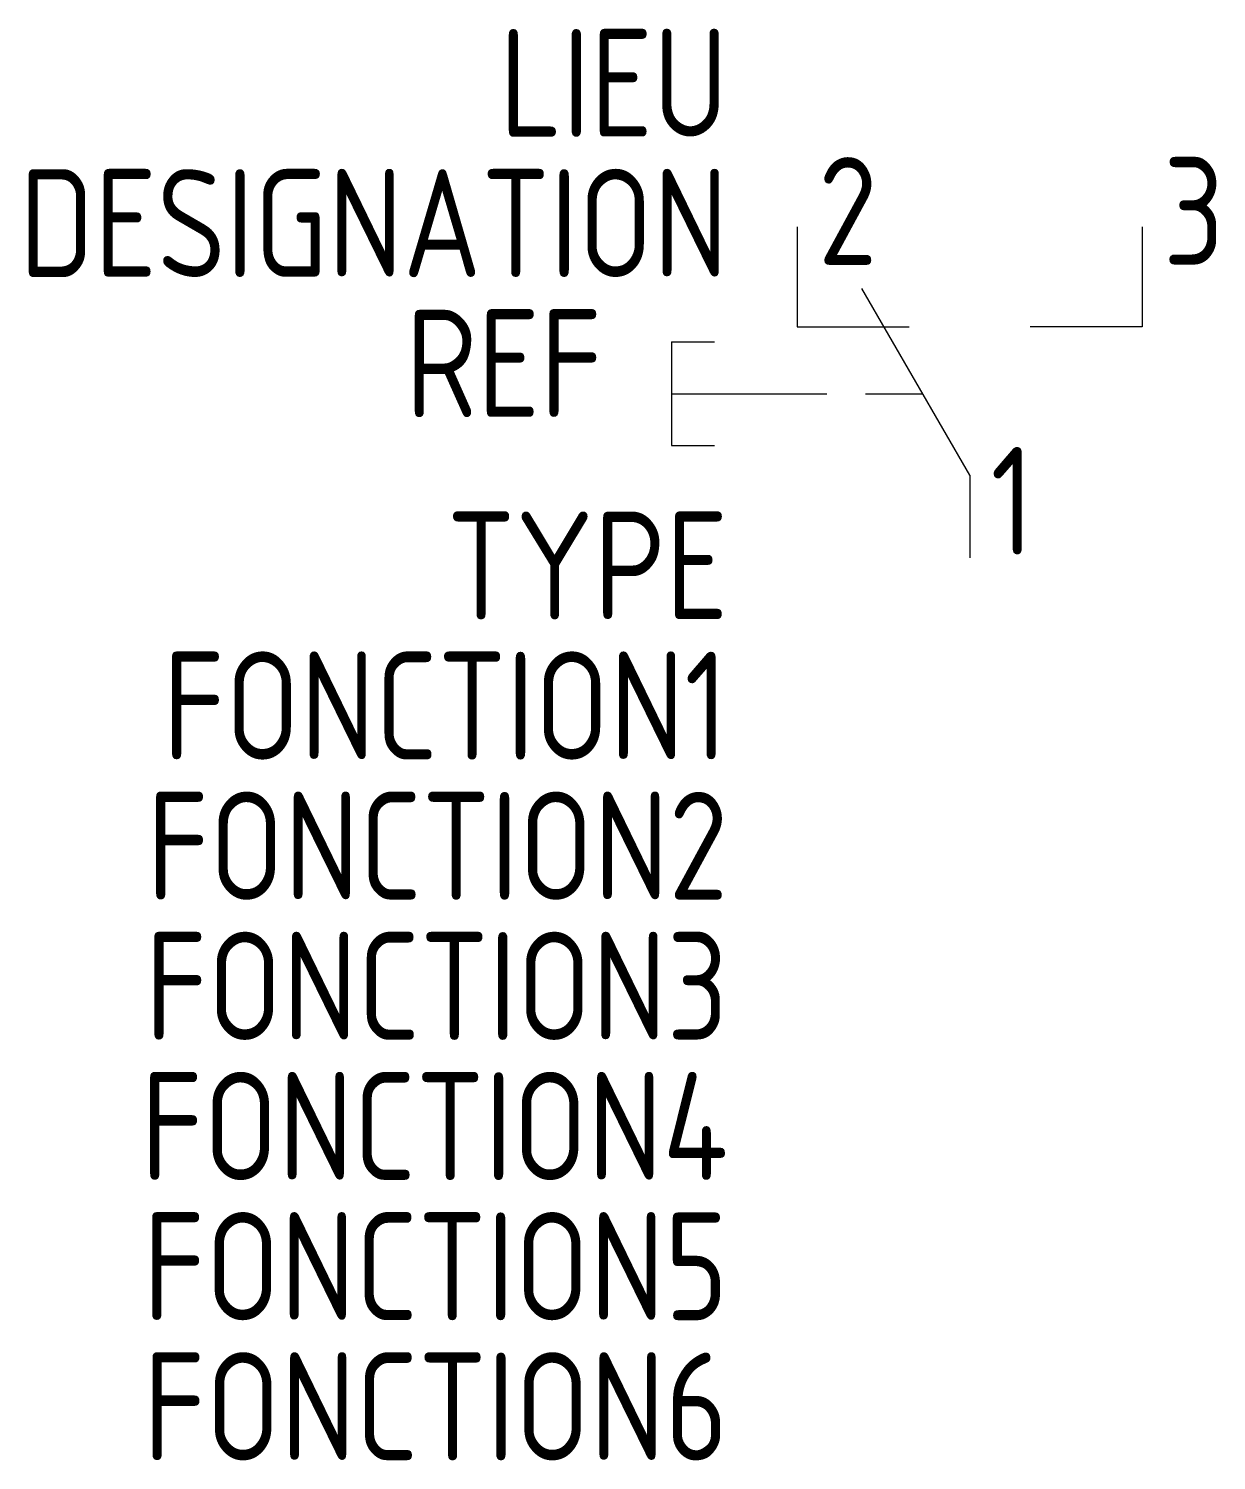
# Model space of a CAD drawing. Extents: x -1602.5 to -1574.9, y -908.2 to -875.
import ezdxf
from ezdxf.enums import TextEntityAlignment as Align

# ---------------------------------------------------------------- set-up
doc = ezdxf.new("R2010")
doc.units = 0
doc.linetypes.add('ACAD_ISO02W100', pattern=[15, 12, -3])
for name, color, linetype in [('SYMB_FIL', 3, 'CONTINUOUS'), ('SYMB_LIAISON', 1, 'ACAD_ISO02W100'), ('SYMB_REF_CONTACT', 2, 'CONTINUOUS'), ('SYMB_TXT_CONTACT', 2, 'CONTINUOUS'), ('SYMB_TXT_NOM', 3, 'CONTINUOUS')]:
    doc.layers.add(name, color=color, linetype=linetype)
doc.styles.add('NET2_5', font='isocp.shx', dxfattribs={"width": 0.9, "height": 2.5})

msp = doc.modelspace()

# ---------------------------------------------------------------- linework, layer by layer
at = {"layer": 'SYMB_FIL'}
for p, q in [((-1584.634, -879.593), (-1584.634, -881.913)), ((-1576.634, -879.593), (-1576.634, -881.913)), ((-1580.634, -885.353), (-1583.134, -881.023)), ((-1584.634, -881.913), (-1582.034, -881.913)), ((-1576.634, -881.913), (-1579.234, -881.913)), ((-1587.546, -882.263), (-1587.546, -884.663)), ((-1587.546, -882.263), (-1586.546, -882.263)), ((-1587.546, -884.663), (-1586.546, -884.663)), ((-1580.634, -885.353), (-1580.634, -887.273))]:
    msp.add_line(p, q, dxfattribs=at)
at = {"layer": 'SYMB_LIAISON', "ltscale": 0.3}
msp.add_line((-1587.546, -883.463), (-1581.725, -883.463), dxfattribs=at)

# ---------------------------------------------------------------- texts
at = {"layer": 'SYMB_REF_CONTACT', "style": 'NET2_5', "width": 0.9, "flags": 8}
msp.add_attdef('REF', text='', height=2.5, dxfattribs=at).set_placement((-1589.146, -884.007), align=Align.RIGHT)
at = {"layer": 'SYMB_TXT_CONTACT', "style": 'NET2_5', "width": 0.9, "flags": 8}
for tag, p, s in [('2', (-1584.149, -880.478), '12'), ('3', (-1576.149, -880.478), '14'), ('1', (-1580.149, -887.198), '11')]:
    msp.add_attdef(tag, p, s, height=2.5, dxfattribs=at)
at = {"layer": 'SYMB_TXT_NOM', "style": 'NET2_5', "width": 0.9, "flags": 8}
for tag, text, p in [('LIEU', '', (-1586.234, -877.507)), ('DESIGNATION', 'S?', (-1586.234, -880.757)), ('TYPE', '', (-1586.234, -888.697)), ('FONCTION1', '', (-1586.234, -891.947)), ('FONCTION2', '', (-1586.234, -895.197)), ('FONCTION3', '', (-1586.234, -898.447)), ('FONCTION4', '', (-1586.234, -901.697)), ('FONCTION5', '', (-1586.234, -904.947)), ('FONCTION6', '', (-1586.234, -908.197))]:
    msp.add_attdef(tag, text=text, height=2.5, dxfattribs=at).set_placement(p, align=Align.RIGHT)

doc.saveas('drawing.dxf')
